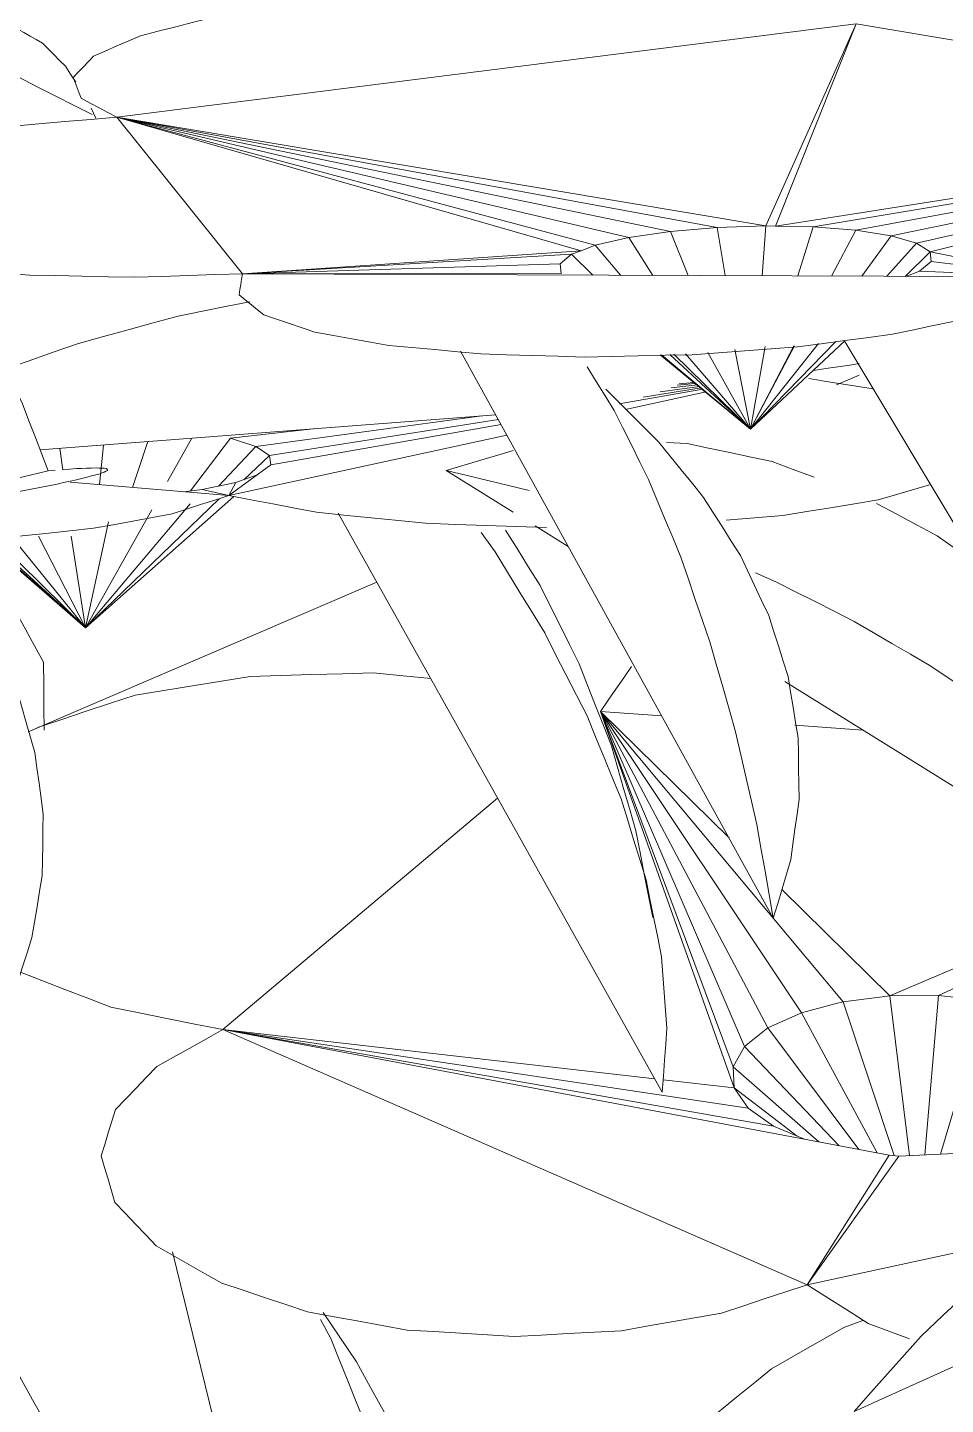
# Model space of a CAD drawing. Header units: metres. Extents: x 10.2 to 20.8, y -0.2 to 6.6.
# Drawn here: x 15.0847 to 15.1261, y 2.3464 to 2.4084 of the extents above; entities that cross this region are included whole.
import ezdxf

# ---------------------------------------------------------------- set-up
doc = ezdxf.new("R2010")
doc.units = ezdxf.units.M
doc.layers.add('Importações nas famílias', color=250, linetype='Continuous', lineweight=5)
doc.layers.add('Vegetação', color=7, linetype='Continuous', lineweight=5)

# ---------------------------------------------------------------- blocks, each defined once
blk = doc.blocks.new('Planta_pergolado_12200 - plantas pergolado_skp_Component_12-V4249-Corte 3')
at = {"layer": 'Importações nas famílias'}
for p, q in [((15.122364, 2.350145), (15.121501, 2.349831)), ((15.112599, 2.342583), (15.112037, 2.341735))]:
    blk.add_line(p, q, dxfattribs=at)
at = {"layer": 'Importações nas famílias', "flags": 128}
for points in [[(15.121501, 2.349831), (15.120686, 2.349364), (15.119871, 2.348898), (15.119056, 2.348431), (15.118241, 2.347964)], [(15.118241, 2.347964), (15.117493, 2.347356), (15.116746, 2.346747), (15.115998, 2.346138), (15.11525, 2.345529)], [(15.11525, 2.345529), (15.114588, 2.344792), (15.113925, 2.344056), (15.113262, 2.343319), (15.112599, 2.342583)]]:
    blk.add_lwpolyline(points, dxfattribs=at)
blk = doc.blocks.new('Planta_pergolado_12200 - plantas pergolado_skp_Component_17-V4250-Corte 3')
at = {"layer": 'Importações nas famílias'}
for p, q in [((15.117033, 2.362483), (15.110548, 2.377563)), ((15.110548, 2.377563), (15.118085, 2.363315)), ((15.110548, 2.377563), (15.119599, 2.363999)), ((15.116516, 2.361561), (15.110548, 2.377563)), ((15.110548, 2.377563), (15.116569, 2.360611)), ((15.113305, 2.377365), (15.110548, 2.377563)), ((15.116334, 2.371874), (15.110548, 2.377563)), ((15.121472, 2.36449), (15.110548, 2.377563)), ((15.122377, 2.376716), (15.119293, 2.376937)), ((15.093549, 2.363237), (15.105916, 2.37366)), ((15.123578, 2.364753), (15.118722, 2.369527)), ((15.123578, 2.364753), (15.134249, 2.369318)), ((15.13476, 2.369), (15.125772, 2.364771)), ((15.121096, 2.364391), (15.119599, 2.363999)), ((15.121096, 2.364391), (15.121472, 2.36449)), ((15.121472, 2.36449), (15.123578, 2.364753)), ((15.121472, 2.36449), (15.123766, 2.357563)), ((15.123578, 2.364753), (15.125772, 2.364771)), ((15.124455, 2.357563), (15.123578, 2.364753)), ((15.125147, 2.357597), (15.125772, 2.364771)), ((15.125772, 2.364771), (15.127905, 2.364543)), ((15.119599, 2.363999), (15.118085, 2.363315)), ((15.123009, 2.357688), (15.119599, 2.363999)), ((15.112991, 2.36102), (15.093549, 2.363237)), ((15.093549, 2.363237), (15.119857, 2.351747)), ((15.117188, 2.359699), (15.093549, 2.363237)), ((15.11833, 2.358886), (15.093549, 2.363237)), ((15.123549, 2.357586), (15.093549, 2.363237)), ((15.118085, 2.363315), (15.117033, 2.362483)), ((15.122179, 2.357844), (15.118085, 2.363315)), ((15.125856, 2.357632), (15.127478, 2.363104)), ((15.117033, 2.362483), (15.116516, 2.361561)), ((15.121291, 2.358011), (15.117033, 2.362483)), ((15.116516, 2.361561), (15.116569, 2.360611)), ((15.120379, 2.358183), (15.116516, 2.361561)), ((15.116569, 2.360611), (15.113369, 2.360976)), ((15.119405, 2.35844), (15.116569, 2.360611)), ((15.117188, 2.359699), (15.116569, 2.360611)), ((15.11833, 2.358886), (15.117188, 2.359699)), ((15.119731, 2.358305), (15.11833, 2.358886)), ((15.135279, 2.358096), (15.123978, 2.35754)), ((15.119857, 2.351747), (15.123549, 2.357586)), ((15.123978, 2.35754), (15.119857, 2.351747)), ((15.123978, 2.35754), (15.123549, 2.357586)), ((15.119857, 2.351747), (15.130074, 2.353967))]:
    blk.add_line(p, q, dxfattribs=at)
at = {"layer": 'Importações nas famílias', "flags": 128}
for points in [[(15.08959, 2.378298), (15.090886, 2.378509), (15.092182, 2.37872), (15.093479, 2.378931), (15.094775, 2.379142)], [(15.094775, 2.379142), (15.096159, 2.379182), (15.097542, 2.379221), (15.098926, 2.379261), (15.10031, 2.3793)], [(15.10031, 2.3793), (15.101663, 2.379165), (15.102905, 2.37904)], [(15.110548, 2.377563), (15.110896, 2.378067), (15.111244, 2.37857), (15.111592, 2.379074), (15.11194, 2.379578)], [(15.085197, 2.37684), (15.086295, 2.377205), (15.087393, 2.377569), (15.088491, 2.377934), (15.08959, 2.378298)], [(15.088507, 2.36425), (15.087468, 2.36465), (15.086429, 2.365049), (15.085389, 2.365449), (15.08443, 2.365818)], [(15.093549, 2.363237), (15.092289, 2.36349), (15.091028, 2.363743), (15.089768, 2.363997), (15.088507, 2.36425)], [(15.090578, 2.361575), (15.091321, 2.36199), (15.092064, 2.362406), (15.092807, 2.362821), (15.093549, 2.363237)], [(15.088706, 2.359635), (15.089174, 2.36012), (15.089642, 2.360605), (15.09011, 2.36109), (15.090578, 2.361575)], [(15.088061, 2.357548), (15.088222, 2.35807), (15.088384, 2.358591), (15.088545, 2.359113), (15.088706, 2.359635)], [(15.088686, 2.355458), (15.088529, 2.355981), (15.088373, 2.356503), (15.088217, 2.357026), (15.088061, 2.357548)], [(15.090538, 2.353507), (15.090075, 2.353995), (15.089612, 2.354483), (15.089149, 2.35497), (15.088686, 2.355458)], [(15.093493, 2.351827), (15.092754, 2.352247), (15.092015, 2.352667), (15.091277, 2.353087), (15.090538, 2.353507)], [(15.097347, 2.350533), (15.096384, 2.350857), (15.09542, 2.35118), (15.094456, 2.351503), (15.093493, 2.351827)], [(15.119857, 2.351747), (15.11889, 2.35143), (15.117923, 2.351112), (15.116956, 2.350794), (15.115989, 2.350477)], [(15.122605, 2.350003), (15.121918, 2.350439), (15.121231, 2.350875), (15.120544, 2.351311), (15.119857, 2.351747)], [(15.101839, 2.349714), (15.100716, 2.349918), (15.099593, 2.350123), (15.09847, 2.350328), (15.097347, 2.350533)], [(15.115989, 2.350477), (15.114864, 2.350279), (15.113739, 2.350081), (15.112614, 2.349882), (15.111489, 2.349684)], [(15.124452, 2.349314), (15.123528, 2.349658), (15.122605, 2.350003)], [(15.106663, 2.349424), (15.105457, 2.349496), (15.104251, 2.349569), (15.103045, 2.349641), (15.101839, 2.349714)], [(15.111489, 2.349684), (15.110283, 2.349619), (15.109076, 2.349554), (15.10787, 2.349489), (15.106663, 2.349424)]]:
    blk.add_lwpolyline(points, dxfattribs=at)
blk = doc.blocks.new('Planta_pergolado_12200 - plantas pergolado_skp_Component_16-V4251-Corte 3')
for name in ['Planta_pergolado_12200 - plantas pergolado_skp_Component_17-V4250-Corte 3', 'Planta_pergolado_12200 - plantas pergolado_skp_Component_12-V4249-Corte 3']:
    blk.add_blockref(name, (0, 0))
blk = doc.blocks.new('Planta_pergolado_12200 - plantas pergolado_skp_Component_17-V4279-Corte 3')
at = {"layer": 'Importações nas famílias', "flags": 128}
for points in [[(15.083875, 2.382699), (15.084272, 2.381969), (15.084669, 2.381239), (15.085067, 2.38051), (15.085464, 2.37978)], [(15.085464, 2.37978), (15.085477, 2.378744), (15.08549, 2.377707), (15.085502, 2.376724)]]:
    blk.add_lwpolyline(points, dxfattribs=at)
blk = doc.blocks.new('Planta_pergolado_12200 - plantas pergolado_skp_Component_16-V4280-Corte 3')
blk.add_blockref('Planta_pergolado_12200 - plantas pergolado_skp_Component_17-V4279-Corte 3', (0, 0))
blk = doc.blocks.new('Planta_pergolado_12200 - plantas pergolado_skp_Component_12-V4303-Corte 3')
at = {"layer": 'Importações nas famílias'}
for p, q in [((15.065356, 2.360183), (15.077836, 2.333359)), ((15.079559, 2.329655), (15.086989, 2.313686))]:
    blk.add_line(p, q, dxfattribs=at)
at = {"layer": 'Importações nas famílias', "flags": 128}
for points in [[(15.06964, 2.35939), (15.068569, 2.359589), (15.067498, 2.359787), (15.066427, 2.359985), (15.065356, 2.360183)], [(15.065356, 2.360183), (15.066152, 2.359234), (15.066948, 2.358284), (15.067744, 2.357335), (15.068541, 2.356385)], [(15.073717, 2.357799), (15.072697, 2.358197), (15.071678, 2.358595), (15.070659, 2.358992), (15.06964, 2.35939)], [(15.077491, 2.355447), (15.076548, 2.356035), (15.075604, 2.356623), (15.07466, 2.357211), (15.073717, 2.357799)], [(15.068541, 2.356385), (15.069297, 2.355394), (15.070054, 2.354404), (15.07081, 2.353413), (15.071567, 2.352422)], [(15.080874, 2.352389), (15.080029, 2.353153), (15.079183, 2.353918), (15.078337, 2.354682), (15.077491, 2.355447)], [(15.071567, 2.352422), (15.072275, 2.351401), (15.072984, 2.350381), (15.073692, 2.34936), (15.0744, 2.348339)], [(15.083787, 2.348697), (15.083059, 2.34962), (15.082331, 2.350543), (15.081603, 2.351466), (15.080874, 2.352389)], [(15.0744, 2.348339), (15.075053, 2.347299), (15.075705, 2.346259), (15.076357, 2.34522), (15.07701, 2.34418)], [(15.086161, 2.344458), (15.085568, 2.345518), (15.084974, 2.346577), (15.084381, 2.347637), (15.083787, 2.348697)], [(15.087854, 2.339999), (15.087495, 2.340943), (15.087051, 2.342114), (15.086606, 2.343286), (15.086161, 2.344458)], [(15.07701, 2.34418), (15.077599, 2.343133), (15.078188, 2.342086), (15.078777, 2.341039), (15.079366, 2.339992)], [(15.079366, 2.339992), (15.079885, 2.33895), (15.080404, 2.337907), (15.080923, 2.336865)], [(15.08359, 2.330688), (15.083942, 2.329717), (15.084305, 2.328718), (15.084668, 2.327719)], [(15.084668, 2.327719), (15.084947, 2.326758), (15.085225, 2.325797), (15.085504, 2.324837), (15.085782, 2.323876)], [(15.089368, 2.324159), (15.089417, 2.325495), (15.089457, 2.326603)], [(15.088503, 2.318846), (15.08872, 2.320174), (15.088936, 2.321503), (15.089152, 2.322831), (15.089368, 2.324159)], [(15.085782, 2.323876), (15.085973, 2.322964), (15.086164, 2.322053), (15.086354, 2.321141), (15.086545, 2.320229)], [(15.086545, 2.320229), (15.086646, 2.319377), (15.086747, 2.318525), (15.086848, 2.317672), (15.086949, 2.31682)], [(15.086989, 2.313686), (15.087368, 2.314976), (15.087746, 2.316266), (15.088125, 2.317556), (15.088503, 2.318846)], [(15.086949, 2.31682), (15.086959, 2.316036), (15.086969, 2.315253), (15.086979, 2.314469), (15.086989, 2.313686)]]:
    blk.add_lwpolyline(points, dxfattribs=at)
blk = doc.blocks.new('Planta_pergolado_12200 - plantas pergolado_skp_Component_12-V4306-Corte 3')
at = {"layer": 'Importações nas famílias'}
for p, q in [((15.091272, 2.353228), (15.094189, 2.341344)), ((15.097941, 2.350193), (15.0984, 2.34933)), ((15.102598, 2.342487), (15.102097, 2.343659))]:
    blk.add_line(p, q, dxfattribs=at)
at = {"layer": 'Importações nas famílias', "flags": 128}
for points in [[(15.099565, 2.348281), (15.098815, 2.349393), (15.098064, 2.350505)], [(15.0984, 2.34933), (15.098782, 2.34838), (15.099165, 2.34743), (15.099547, 2.346481), (15.09993, 2.345531)], [(15.102097, 2.343659), (15.101464, 2.344814), (15.100831, 2.34597), (15.100198, 2.347125), (15.099565, 2.348281)], [(15.09993, 2.345531), (15.100232, 2.344505), (15.100533, 2.343479), (15.100835, 2.342454), (15.101076, 2.341634)]]:
    blk.add_lwpolyline(points, dxfattribs=at)
blk = doc.blocks.new('Planta_pergolado_12200 - plantas pergolado_skp_Component_16-V4308-Corte 3')
for name in ['Planta_pergolado_12200 - plantas pergolado_skp_Component_12-V4303-Corte 3', 'Planta_pergolado_12200 - plantas pergolado_skp_Component_12-V4306-Corte 3']:
    blk.add_blockref(name, (0, 0))
blk = doc.blocks.new('Planta_pergolado_12200 - plantas pergolado_skp_-V4316-Corte 3')
for name in ['Planta_pergolado_12200 - plantas pergolado_skp_Component_16-V4280-Corte 3', 'Planta_pergolado_12200 - plantas pergolado_skp_Component_16-V4308-Corte 3']:
    blk.add_blockref(name, (0, 0))
blk = doc.blocks.new('Planta_pergolado_12200 - plantas pergolado_skp_-V4317-Corte 3')
for name in ['Planta_pergolado_12200 - plantas pergolado_skp_-V4316-Corte 3', 'Planta_pergolado_12200 - plantas pergolado_skp_Component_16-V4251-Corte 3']:
    blk.add_blockref(name, (0, 0))
blk = doc.blocks.new('Planta_pergolado_12200 - plantas pergolado_skp_-V4514-Corte 3')
blk.add_blockref('Planta_pergolado_12200 - plantas pergolado_skp_-V4317-Corte 3', (0, 0))
blk = doc.blocks.new('Planta_pergolado_12200 - plantas pergolado_skp_Component_12-V4788-Corte 3')
at = {"layer": 'Importações nas famílias'}
for p, q in [((15.082856, 2.403707), (15.080644, 2.407692)), ((15.087827, 2.404272), (15.087614, 2.404725))]:
    blk.add_line(p, q, dxfattribs=at)
at = {"layer": 'Importações nas famílias', "flags": 128}
for points in [[(15.081906, 2.408303), (15.08159, 2.40815), (15.081275, 2.407998), (15.08096, 2.407845), (15.080644, 2.407692)], [(15.08313, 2.4085), (15.082824, 2.408451), (15.082518, 2.408401), (15.082212, 2.408352), (15.081906, 2.408303)], [(15.084305, 2.408281), (15.084011, 2.408336), (15.083718, 2.408391), (15.083424, 2.408445), (15.08313, 2.4085)], [(15.085416, 2.407649), (15.085138, 2.407807), (15.084861, 2.407965), (15.084583, 2.408123), (15.084305, 2.408281)], [(15.080644, 2.407692), (15.081564, 2.407301), (15.082485, 2.406909), (15.083405, 2.406517), (15.084325, 2.406126)], [(15.086452, 2.406611), (15.086193, 2.406871), (15.085934, 2.40713), (15.085675, 2.40739), (15.085416, 2.407649)], [(15.086927, 2.405895), (15.08669, 2.406253), (15.086452, 2.406611)], [(15.084325, 2.406126), (15.085158, 2.405702), (15.085992, 2.405279), (15.086826, 2.404855), (15.08766, 2.404432)]]:
    blk.add_lwpolyline(points, dxfattribs=at)
blk = doc.blocks.new('Planta_pergolado_12200 - plantas pergolado_skp_Component_12-V4776-Corte 3')
at = {"layer": 'Importações nas famílias'}
blk.add_line((15.167614, 2.478803), (15.162168, 2.504515), dxfattribs=at)
at = {"layer": 'Importações nas famílias', "flags": 128}
for points in [[(15.163622, 2.504131), (15.163777, 2.50345), (15.163931, 2.502769), (15.164086, 2.502088)], [(15.168003, 2.502966), (15.167513, 2.503563), (15.167022, 2.504161)], [(15.169589, 2.500438), (15.169192, 2.50107), (15.168796, 2.501702), (15.168399, 2.502334), (15.168003, 2.502966)], [(15.164086, 2.502088), (15.164245, 2.50129), (15.164403, 2.500492), (15.164562, 2.499694), (15.16472, 2.498896)], [(15.170782, 2.497801), (15.170484, 2.49846), (15.170186, 2.49912), (15.169887, 2.499779), (15.169589, 2.500438)], [(15.16472, 2.498896), (15.164879, 2.498), (15.165038, 2.497103), (15.165197, 2.496206), (15.165356, 2.49531)], [(15.17157, 2.495083), (15.171373, 2.495763), (15.171176, 2.496442), (15.170979, 2.497122), (15.170782, 2.497801)], [(15.165356, 2.49531), (15.165511, 2.494336), (15.165666, 2.493362), (15.165821, 2.492388), (15.165977, 2.491414)], [(15.171944, 2.492316), (15.171851, 2.493008), (15.171757, 2.4937), (15.171664, 2.494391), (15.17157, 2.495083)], [(15.171899, 2.489529), (15.171911, 2.490226), (15.171922, 2.490922), (15.171933, 2.491619), (15.171944, 2.492316)], [(15.165977, 2.491414), (15.166125, 2.490385), (15.166273, 2.489356), (15.166421, 2.488328), (15.166569, 2.487299)], [(15.171436, 2.486754), (15.171552, 2.487447), (15.171668, 2.488141), (15.171784, 2.488835), (15.171899, 2.489529)], [(15.166569, 2.487299), (15.166707, 2.48624), (15.166844, 2.485181), (15.166982, 2.484121), (15.167119, 2.483062)], [(15.170561, 2.484021), (15.17078, 2.484704), (15.170999, 2.485387), (15.171218, 2.48607), (15.171436, 2.486754)], [(15.169282, 2.481361), (15.169602, 2.482026), (15.169921, 2.482691), (15.170241, 2.483356), (15.170561, 2.484021)], [(15.167119, 2.483062), (15.167243, 2.481998), (15.167367, 2.480933), (15.16749, 2.479868), (15.167614, 2.478803)], [(15.167614, 2.478803), (15.168031, 2.479443), (15.168448, 2.480082), (15.168865, 2.480721), (15.169282, 2.481361)]]:
    blk.add_lwpolyline(points, dxfattribs=at)
blk = doc.blocks.new('Planta_pergolado_12200 - plantas pergolado_skp_Component_12-V4778-Corte 3')
at = {"layer": 'Importações nas famílias'}
for p, q in [((15.199818, 2.47979), (15.185226, 2.505861)), ((15.191669, 2.504989), (15.192295, 2.504119))]:
    blk.add_line(p, q, dxfattribs=at)
at = {"layer": 'Importações nas famílias', "flags": 128}
for points in [[(15.194315, 2.5026), (15.193798, 2.503431), (15.193281, 2.504262), (15.192764, 2.505093)], [(15.192295, 2.504119), (15.192852, 2.503206), (15.19341, 2.502293), (15.193968, 2.50138), (15.194526, 2.500467)], [(15.196082, 2.499072), (15.19564, 2.499954), (15.195199, 2.500836), (15.194757, 2.501718), (15.194315, 2.5026)], [(15.194526, 2.500467), (15.195002, 2.499533), (15.195478, 2.498599), (15.195954, 2.497665), (15.19643, 2.496731)], [(15.197526, 2.495379), (15.197165, 2.496303), (15.196804, 2.497226), (15.196443, 2.498149), (15.196082, 2.499072)], [(15.19643, 2.496731), (15.196814, 2.495797), (15.197197, 2.494863), (15.197581, 2.49393), (15.197964, 2.492996)], [(15.198632, 2.491562), (15.198355, 2.492516), (15.198079, 2.49347), (15.197802, 2.494425), (15.197526, 2.495379)], [(15.197964, 2.492996), (15.198246, 2.492085), (15.198528, 2.491174), (15.19881, 2.490263), (15.199091, 2.489352)], [(15.199388, 2.487662), (15.199199, 2.488637), (15.19901, 2.489612), (15.198821, 2.490587), (15.198632, 2.491562)], [(15.199091, 2.489352), (15.199265, 2.488484), (15.199438, 2.487617), (15.199612, 2.48675), (15.199785, 2.485882)], [(15.199785, 2.485882), (15.199846, 2.485079), (15.199907, 2.484276), (15.199968, 2.483473), (15.200029, 2.48267)], [(15.200029, 2.48267), (15.199977, 2.48195), (15.199924, 2.48123), (15.199871, 2.48051), (15.199818, 2.47979)]]:
    blk.add_lwpolyline(points, dxfattribs=at)
blk = doc.blocks.new('Planta_pergolado_12200 - plantas pergolado_skp_Component_17-V4790-Corte 3')
at = {"layer": 'Importações nas famílias'}
for p, q in [((15.113234, 2.391957), (15.114997, 2.392196)), ((15.113723, 2.39213), (15.114913, 2.392266)), ((15.114, 2.392248), (15.1148, 2.392326)), ((15.114095, 2.39231), (15.114751, 2.392366)), ((15.111391, 2.391409), (15.11515, 2.392068)), ((15.115298, 2.391944), (15.111671, 2.391156)), ((15.112464, 2.391717), (15.115079, 2.392127)), ((15.095034, 2.389495), (15.105198, 2.39087)), ((15.09565, 2.389086), (15.105949, 2.390698)), ((15.0957, 2.388658), (15.106071, 2.390476)), ((15.089478, 2.387648), (15.090167, 2.389708)), ((15.091052, 2.387909), (15.092145, 2.389861)), ((15.09208, 2.387487), (15.093894, 2.389858)), ((15.106336, 2.389997), (15.093818, 2.387277)), ((15.093894, 2.389858), (15.097605, 2.390283)), ((15.093894, 2.389858), (15.095034, 2.389495)), ((15.08634, 2.388446), (15.086204, 2.389402)), ((15.087989, 2.387774), (15.088163, 2.389553)), ((15.093353, 2.387704), (15.095034, 2.389495)), ((15.094482, 2.387991), (15.09565, 2.389086)), ((15.095034, 2.389495), (15.09565, 2.389086)), ((15.09565, 2.389086), (15.0957, 2.388658)), ((15.093818, 2.387277), (15.0957, 2.388658)), ((15.086664, 2.387888), (15.093818, 2.387277)), ((15.09261, 2.387551), (15.094126, 2.387864)), ((15.094126, 2.387864), (15.093818, 2.387277)), ((15.094126, 2.387864), (15.095086, 2.388208)), ((15.08736, 2.38132), (15.094043, 2.387235)), ((15.091782, 2.387451), (15.09261, 2.387551)), ((15.093818, 2.387277), (15.09261, 2.387551)), ((15.08736, 2.38132), (15.093374, 2.387136)), ((15.08736, 2.38132), (15.092074, 2.386914)), ((15.08736, 2.38132), (15.090348, 2.386636)), ((15.088391, 2.386099), (15.08736, 2.38132)), ((15.082601, 2.385451), (15.08736, 2.38132)), ((15.08736, 2.38132), (15.082684, 2.385455)), ((15.082925, 2.385373), (15.08736, 2.38132)), ((15.083212, 2.385395), (15.08736, 2.38132)), ((15.08736, 2.38132), (15.084017, 2.385455)), ((15.08736, 2.38132), (15.085239, 2.385455)), ((15.08736, 2.38132), (15.086708, 2.385455))]:
    blk.add_line(p, q, dxfattribs=at)
at = {"layer": 'Importações nas famílias', "flags": 128}
for points in [[(15.122192, 2.393221), (15.121766, 2.393157), (15.120798, 2.393011), (15.120141, 2.392912)], [(15.119929, 2.392548), (15.120996, 2.392378), (15.122062, 2.392207), (15.122816, 2.392087)], [(15.093818, 2.387277), (15.093179, 2.387074), (15.09254, 2.386871), (15.0919, 2.386668), (15.091261, 2.386464)], [(15.097766, 2.386526), (15.096779, 2.386714), (15.095792, 2.386902), (15.094805, 2.38709), (15.093818, 2.387277)], [(15.125365, 2.387763), (15.124594, 2.387536), (15.123822, 2.38731), (15.123051, 2.387083)], [(15.123051, 2.387083), (15.121979, 2.386909), (15.120907, 2.386735), (15.119835, 2.386561), (15.118763, 2.386387)], [(15.091261, 2.386464), (15.090376, 2.3863), (15.08949, 2.386135), (15.088605, 2.38597), (15.087719, 2.385806)], [(15.102672, 2.386033), (15.101446, 2.386156), (15.100219, 2.38628), (15.098992, 2.386403), (15.097766, 2.386526)], [(15.108119, 2.385838), (15.106757, 2.385887), (15.105396, 2.385935), (15.104034, 2.385984), (15.102672, 2.386033)], [(15.118763, 2.386387), (15.117482, 2.38628), (15.116201, 2.386174)], [(15.087719, 2.385806), (15.086648, 2.385691), (15.085577, 2.385576), (15.084506, 2.385461), (15.083434, 2.385346)]]:
    blk.add_lwpolyline(points, dxfattribs=at)
blk = doc.blocks.new('Planta_pergolado_12200 - plantas pergolado_skp_Component_16-V4791-Corte 3')
for name, p in [('Planta_pergolado_12200 - plantas pergolado_skp_Component_12-V4788-Corte 3', (0, 0)), ('Planta_pergolado_12200 - plantas pergolado_skp_Component_17-V4790-Corte 3', (0, 0)), ('Planta_pergolado_12200 - plantas pergolado_skp_Component_12-V4778-Corte 3', (-0.08649, -0.119372)), ('Planta_pergolado_12200 - plantas pergolado_skp_Component_12-V4776-Corte 3', (-0.08649, -0.119372))]:
    blk.add_blockref(name, p)
blk = doc.blocks.new('Planta_pergolado_12200 - plantas pergolado_skp_Component_12-V4793-Corte 3')
at = {"layer": 'Importações nas famílias'}
for p, q in [((15.114456, 2.389621), (15.113511, 2.389672)), ((15.103601, 2.388415), (15.106622, 2.386533)), ((15.107604, 2.385921), (15.109098, 2.38499)), ((15.117533, 2.383797), (15.118444, 2.383399)), ((15.118852, 2.378913), (15.130507, 2.37165)), ((15.131496, 2.375266), (15.132161, 2.374685)), ((15.134167, 2.36937), (15.140469, 2.365443))]:
    blk.add_line(p, q, dxfattribs=at)
at = {"layer": 'Importações nas famílias', "flags": 128}
for points in [[(15.106622, 2.389302), (15.106172, 2.38917), (15.105315, 2.388918), (15.104458, 2.388667), (15.103601, 2.388415)], [(15.118282, 2.38881), (15.117325, 2.389013), (15.116369, 2.389215), (15.115412, 2.389418), (15.114456, 2.389621)], [(15.120172, 2.388111), (15.119227, 2.388461), (15.118282, 2.38881)], [(15.103601, 2.388415), (15.104536, 2.38819), (15.10547, 2.387964), (15.106404, 2.387738), (15.107338, 2.387513)], [(15.125711, 2.385461), (15.124799, 2.385949), (15.123887, 2.386437), (15.122975, 2.386925)], [(15.127426, 2.384232), (15.126569, 2.384847), (15.125711, 2.385461)], [(15.118444, 2.383399), (15.119326, 2.382952), (15.120208, 2.382505), (15.12109, 2.382057), (15.121973, 2.38161)], [(15.121973, 2.38161), (15.122817, 2.381118), (15.123661, 2.380627), (15.124505, 2.380135), (15.125349, 2.379643)], [(15.125349, 2.379643), (15.126146, 2.379113), (15.126942, 2.378582), (15.127739, 2.378052), (15.128535, 2.377521)], [(15.128535, 2.377521), (15.129275, 2.376957), (15.130015, 2.376394), (15.130756, 2.37583), (15.131496, 2.375266)], [(15.140469, 2.365443), (15.140146, 2.366429), (15.139823, 2.367416), (15.139499, 2.368403), (15.139176, 2.36939)], [(15.137661, 2.369213), (15.138185, 2.368589), (15.13871, 2.367965)], [(15.13871, 2.367965), (15.13915, 2.367334), (15.13959, 2.366704), (15.140029, 2.366073), (15.140469, 2.365443)]]:
    blk.add_lwpolyline(points, dxfattribs=at)
blk = doc.blocks.new('Planta_pergolado_12200 - plantas pergolado_skp_Component_16-V4796-Corte 3')
blk.add_blockref('Planta_pergolado_12200 - plantas pergolado_skp_Component_12-V4793-Corte 3', (0, 0))
blk = doc.blocks.new('Planta_pergolado_12200 - plantas pergolado_skp_Component_12-V4819-Corte 3')
at = {"layer": 'Importações nas famílias'}
blk.add_line((15.118328, 2.36826), (15.104248, 2.393781), dxfattribs=at)
at = {"layer": 'Importações nas famílias', "flags": 128}
for points in [[(15.109953, 2.393079), (15.110356, 2.392423), (15.110759, 2.391766), (15.111162, 2.391109)], [(15.113163, 2.389697), (15.11257, 2.390289), (15.111976, 2.390881), (15.111383, 2.391473), (15.11079, 2.392065)], [(15.111162, 2.391109), (15.111549, 2.390334), (15.111936, 2.38956), (15.112323, 2.388785), (15.11271, 2.38801)], [(15.115191, 2.387192), (15.114684, 2.387819), (15.114177, 2.388445), (15.11367, 2.389071), (15.113163, 2.389697)], [(15.11271, 2.38801), (15.113072, 2.387135), (15.113434, 2.38626), (15.113796, 2.385386), (15.114158, 2.384511)], [(15.116849, 2.384578), (15.116434, 2.385232), (15.11602, 2.385885), (15.115605, 2.386539), (15.115191, 2.387192)], [(15.114158, 2.384511), (15.114487, 2.383557), (15.114815, 2.382603), (15.115144, 2.381649), (15.115473, 2.380695)], [(15.11812, 2.381883), (15.117802, 2.382557), (15.117484, 2.38323), (15.117167, 2.383904), (15.116849, 2.384578)], [(15.118989, 2.379137), (15.118772, 2.379824), (15.118555, 2.38051), (15.118337, 2.381197), (15.11812, 2.381883)], [(15.115473, 2.380695), (15.115761, 2.379684), (15.116048, 2.378672), (15.116336, 2.377661), (15.116624, 2.37665)], [(15.119448, 2.376372), (15.119333, 2.377063), (15.119218, 2.377755), (15.119104, 2.378446), (15.118989, 2.379137)], [(15.116624, 2.37665), (15.116863, 2.375606), (15.117103, 2.374562), (15.117343, 2.373517), (15.117583, 2.372473)], [(15.11949, 2.373617), (15.119479, 2.374305), (15.119469, 2.374994), (15.119458, 2.375683), (15.119448, 2.376372)], [(15.119115, 2.370903), (15.119209, 2.371581), (15.119302, 2.37226), (15.119396, 2.372938), (15.11949, 2.373617)], [(15.117583, 2.372473), (15.117769, 2.37142), (15.117955, 2.370366), (15.118142, 2.369313), (15.118328, 2.36826)], [(15.118328, 2.36826), (15.118525, 2.368921), (15.118722, 2.369581), (15.118918, 2.370242), (15.119115, 2.370903)]]:
    blk.add_lwpolyline(points, dxfattribs=at)
blk = doc.blocks.new('Planta_pergolado_12200 - plantas pergolado_skp_Component_12-V4820-Corte 3')
at = {"layer": 'Importações nas famílias'}
for p in [(15.074812, 2.385782), (15.085998, 2.388422)]:
    blk.add_line(p, (15.085679, 2.388398), dxfattribs=at)
at = {"layer": 'Importações nas famílias', "flags": 128}
for points in [[(15.078662, 2.398021), (15.078413, 2.397877), (15.078164, 2.397733), (15.077915, 2.397589), (15.077666, 2.397445)], [(15.080911, 2.397224), (15.080621, 2.397405), (15.080331, 2.397585), (15.080042, 2.397766)], [(15.077666, 2.397445), (15.077446, 2.397141), (15.077227, 2.396838), (15.077007, 2.396534), (15.076787, 2.396231)], [(15.082111, 2.395869), (15.081811, 2.396207), (15.081511, 2.396546), (15.081211, 2.396885), (15.080911, 2.397224)], [(15.076787, 2.396231), (15.076602, 2.395775), (15.076417, 2.39532), (15.076232, 2.394864), (15.076047, 2.394409)], [(15.083325, 2.393913), (15.083021, 2.394402), (15.082718, 2.394891), (15.082414, 2.39538), (15.082111, 2.395869)], [(15.076047, 2.394409), (15.075901, 2.393812), (15.075755, 2.393214), (15.075609, 2.392617), (15.075463, 2.39202)], [(15.084523, 2.391403), (15.084224, 2.392031), (15.083924, 2.392658), (15.083624, 2.393286), (15.083325, 2.393913)], [(15.075463, 2.39202), (15.075359, 2.391296), (15.075255, 2.390571), (15.075151, 2.389847), (15.075048, 2.389122)], [(15.085679, 2.388398), (15.08539, 2.38915), (15.085101, 2.389901), (15.084812, 2.390652), (15.084523, 2.391403)], [(15.075048, 2.389122), (15.074989, 2.388287), (15.07493, 2.387452), (15.074871, 2.386617), (15.074812, 2.385782)], [(15.086958, 2.388493), (15.086638, 2.388469), (15.086318, 2.388446)], [(15.087839, 2.388527), (15.087619, 2.388518), (15.087398, 2.38851), (15.087178, 2.388501), (15.086958, 2.388493)], [(15.088311, 2.3885), (15.088193, 2.388507), (15.088075, 2.388513), (15.087957, 2.38852), (15.087839, 2.388527)], [(15.08837, 2.388413), (15.088355, 2.388434), (15.08834, 2.388456), (15.088326, 2.388478), (15.088311, 2.3885)], [(15.08608, 2.3878), (15.086372, 2.387865), (15.086664, 2.38793), (15.086956, 2.387995), (15.087248, 2.388061)], [(15.087248, 2.388061), (15.087439, 2.388112), (15.087631, 2.388163), (15.087822, 2.388214), (15.088014, 2.388266)], [(15.088014, 2.388266), (15.088103, 2.388302), (15.088192, 2.388339), (15.088281, 2.388376), (15.08837, 2.388413)], [(15.082594, 2.387123), (15.083076, 2.387214), (15.083558, 2.387305), (15.08404, 2.387396), (15.084523, 2.387486)], [(15.084523, 2.387486), (15.084912, 2.387565), (15.085301, 2.387643), (15.08569, 2.387721), (15.08608, 2.3878)], [(15.077711, 2.386266), (15.078362, 2.386379), (15.079013, 2.386491), (15.079664, 2.386603), (15.080315, 2.386715)], [(15.080315, 2.386715), (15.080885, 2.386817), (15.081454, 2.386919), (15.082024, 2.387021), (15.082594, 2.387123)], [(15.074812, 2.385782), (15.075536, 2.385903), (15.076261, 2.386024), (15.076986, 2.386145), (15.077711, 2.386266)]]:
    blk.add_lwpolyline(points, dxfattribs=at)
blk = doc.blocks.new('Planta_pergolado_12200 - plantas pergolado_skp_Component_12-V4821-Corte 3')
at = {"layer": 'Importações nas famílias'}
for p, q in [((15.128952, 2.395621), (15.129636, 2.394801)), ((15.132685, 2.375627), (15.121542, 2.394211))]:
    blk.add_line(p, q, dxfattribs=at)
at = {"layer": 'Importações nas famílias', "flags": 128}
for points in [[(15.129636, 2.394801), (15.130222, 2.393932), (15.130809, 2.393062), (15.131395, 2.392193), (15.131981, 2.391323)], [(15.131981, 2.391323), (15.132455, 2.390425), (15.132929, 2.389526), (15.133403, 2.388627), (15.133877, 2.387728)], [(15.133877, 2.387728), (15.134228, 2.386822), (15.134579, 2.385915), (15.13493, 2.385008), (15.135281, 2.384101)], [(15.135281, 2.384101), (15.1355, 2.383207), (15.13572, 2.382314), (15.135939, 2.38142), (15.136158, 2.380526)], [(15.136158, 2.380526), (15.136241, 2.379667), (15.136324, 2.378807), (15.136407, 2.377947), (15.13649, 2.377088)], [(15.13649, 2.377088), (15.136434, 2.376283), (15.136379, 2.375477), (15.136323, 2.374672), (15.136267, 2.373867)], [(15.136267, 2.373867), (15.136075, 2.373135), (15.135882, 2.372403)]]:
    blk.add_lwpolyline(points, dxfattribs=at)
blk = doc.blocks.new('Planta_pergolado_12200 - plantas pergolado_skp_Component_17-V4822-Corte 3')
at = {"layer": 'Importações nas famílias'}
for p, q in [((15.122056, 2.408522), (15.088769, 2.404313)), ((15.117997, 2.399424), (15.122056, 2.408522)), ((15.122056, 2.408522), (15.118425, 2.399415)), ((15.148284, 2.404077), (15.122056, 2.408522)), ((15.113697, 2.399175), (15.088769, 2.404313)), ((15.088769, 2.404313), (15.115803, 2.399353)), ((15.111821, 2.3989), (15.088769, 2.404313)), ((15.110304, 2.398547), (15.088769, 2.404313)), ((15.109671, 2.398304), (15.088769, 2.404313)), ((15.088769, 2.404313), (15.117997, 2.399424)), ((15.094424, 2.397267), (15.088769, 2.404313)), ((15.118425, 2.399415), (15.148284, 2.404077)), ((15.120127, 2.399381), (15.148284, 2.404077)), ((15.12205, 2.399229), (15.148284, 2.404077)), ((15.123634, 2.398976), (15.148284, 2.404077)), ((15.124772, 2.398641), (15.148284, 2.404077)), ((15.125385, 2.398246), (15.148284, 2.404077)), ((15.111821, 2.3989), (15.113697, 2.399175)), ((15.113697, 2.399175), (15.115803, 2.399353)), ((15.114501, 2.397187), (15.113697, 2.399175)), ((15.115803, 2.399353), (15.117997, 2.399424)), ((15.116161, 2.397181), (15.115803, 2.399353)), ((15.117825, 2.397174), (15.117997, 2.399424)), ((15.117997, 2.399424), (15.118425, 2.399415)), ((15.118425, 2.399415), (15.120127, 2.399381)), ((15.119439, 2.397168), (15.120127, 2.399381)), ((15.120127, 2.399381), (15.12205, 2.399229)), ((15.120953, 2.397162), (15.12205, 2.399229)), ((15.12205, 2.399229), (15.123634, 2.398976)), ((15.122309, 2.397157), (15.123634, 2.398976)), ((15.123634, 2.398976), (15.124772, 2.398641)), ((15.109671, 2.398304), (15.110304, 2.398547)), ((15.110304, 2.398547), (15.111821, 2.3989)), ((15.111443, 2.3972), (15.110304, 2.398547)), ((15.112904, 2.397194), (15.111821, 2.3989)), ((15.123441, 2.397152), (15.124772, 2.398641)), ((15.124772, 2.398641), (15.125385, 2.398246)), ((15.094424, 2.397267), (15.109671, 2.398304)), ((15.094424, 2.397267), (15.109248, 2.398142)), ((15.108725, 2.397711), (15.109248, 2.398142)), ((15.109248, 2.398142), (15.109671, 2.398304)), ((15.109248, 2.398142), (15.110207, 2.397204)), ((15.124271, 2.397149), (15.125385, 2.398246)), ((15.124909, 2.397388), (15.125432, 2.397819)), ((15.131206, 2.397121), (15.125385, 2.398246)), ((15.125432, 2.397819), (15.125385, 2.398246)), ((15.125432, 2.397819), (15.131206, 2.397121)), ((15.094424, 2.397267), (15.108725, 2.397711)), ((15.094424, 2.397267), (15.108772, 2.397283)), ((15.094424, 2.397267), (15.131206, 2.397121)), ((15.108772, 2.397283), (15.108725, 2.397711)), ((15.124288, 2.397149), (15.124909, 2.397388)), ((15.124909, 2.397388), (15.131206, 2.397121)), ((15.117296, 2.390273), (15.121553, 2.394251)), ((15.117296, 2.390273), (15.121148, 2.394214)), ((15.117296, 2.390273), (15.120357, 2.394133)), ((15.117296, 2.390273), (15.119288, 2.394024)), ((15.119245, 2.39402), (15.117296, 2.390273)), ((15.113234, 2.393614), (15.117296, 2.390273)), ((15.113297, 2.393617), (15.117296, 2.390273)), ((15.117296, 2.390273), (15.11367, 2.393635)), ((15.113849, 2.393643), (15.117296, 2.390273)), ((15.114373, 2.393668), (15.117296, 2.390273)), ((15.117296, 2.390273), (15.115382, 2.393716)), ((15.117296, 2.390273), (15.116599, 2.393854)), ((15.117296, 2.390273), (15.117962, 2.39399))]:
    blk.add_line(p, q, dxfattribs=at)
at = {"layer": 'Importações nas famílias', "flags": 128}
for points in [[(15.089832, 2.40798), (15.090627, 2.408183), (15.091421, 2.408385), (15.092215, 2.408587), (15.093009, 2.40879)], [(15.087717, 2.407065), (15.088246, 2.407294), (15.088775, 2.407523), (15.089304, 2.407752), (15.089832, 2.40798)], [(15.086808, 2.406105), (15.087035, 2.406345), (15.087263, 2.406585), (15.08749, 2.406825), (15.087717, 2.407065)], [(15.087167, 2.405166), (15.087077, 2.405401), (15.086987, 2.405635), (15.086898, 2.40587), (15.086808, 2.406105)], [(15.088769, 2.404313), (15.088368, 2.404526), (15.087968, 2.404739), (15.087567, 2.404953), (15.087167, 2.405166)], [(15.084098, 2.403916), (15.085265, 2.404015), (15.086433, 2.404114), (15.087601, 2.404213), (15.088769, 2.404313)], [(15.084835, 2.397205), (15.083769, 2.397289), (15.082703, 2.397374), (15.081637, 2.397459), (15.080571, 2.397543)], [(15.08956, 2.39711), (15.088379, 2.397134), (15.087198, 2.397158), (15.086016, 2.397181), (15.084835, 2.397205)], [(15.094424, 2.397267), (15.093208, 2.397228), (15.091992, 2.397189), (15.090776, 2.39715), (15.08956, 2.39711)], [(15.094273, 2.396312), (15.094311, 2.396551), (15.094348, 2.396789), (15.094386, 2.397028), (15.094424, 2.397267)], [(15.095386, 2.395417), (15.095108, 2.395641), (15.09483, 2.395864), (15.094551, 2.396088), (15.094273, 2.396312)], [(15.097687, 2.394643), (15.097112, 2.394837), (15.096537, 2.39503), (15.095961, 2.395223), (15.095386, 2.395417)], [(15.127241, 2.395291), (15.126355, 2.395103), (15.125469, 2.394916), (15.124582, 2.394728), (15.123696, 2.39454)], [(15.101019, 2.394043), (15.100186, 2.394193), (15.099353, 2.394343), (15.09852, 2.394493), (15.097687, 2.394643)], [(15.105154, 2.393658), (15.104121, 2.393754), (15.103087, 2.393851), (15.102053, 2.393947), (15.101019, 2.394043)], [(15.123696, 2.39454), (15.122625, 2.394398), (15.121553, 2.394255), (15.120482, 2.394113), (15.11941, 2.39397)], [(15.109812, 2.393514), (15.108648, 2.39355), (15.107483, 2.393586), (15.106319, 2.393622), (15.105154, 2.393658)], [(15.114675, 2.39362), (15.113459, 2.393594), (15.112243, 2.393567), (15.111028, 2.39354), (15.109812, 2.393514)], [(15.11941, 2.39397), (15.118226, 2.393883), (15.117042, 2.393795), (15.115858, 2.393708), (15.114675, 2.39362)]]:
    blk.add_lwpolyline(points, dxfattribs=at)
blk = doc.blocks.new('Planta_pergolado_12200 - plantas pergolado_skp_Component_16-V4823-Corte 3')
for name in ['Planta_pergolado_12200 - plantas pergolado_skp_Component_17-V4822-Corte 3', 'Planta_pergolado_12200 - plantas pergolado_skp_Component_12-V4820-Corte 3', 'Planta_pergolado_12200 - plantas pergolado_skp_Component_12-V4821-Corte 3', 'Planta_pergolado_12200 - plantas pergolado_skp_Component_12-V4819-Corte 3']:
    blk.add_blockref(name, (0, 0))
blk = doc.blocks.new('Planta_pergolado_12200 - plantas pergolado_skp_Component_12-V4848-Corte 3')
at = {"layer": 'Importações nas famílias'}
for p, q in [((15.086999, 2.419249), (15.08618, 2.418999)), ((15.086255, 2.419044), (15.087277, 2.419008)), ((15.0967, 2.415176), (15.100228, 2.41608)), ((15.074203, 2.409408), (15.096158, 2.415037)), ((15.060632, 2.405928), (15.069521, 2.408207))]:
    blk.add_line(p, q, dxfattribs=at)
at = {"layer": 'Importações nas famílias', "flags": 128}
for points in [[(15.093733, 2.420199), (15.092951, 2.420144), (15.092168, 2.420089), (15.091386, 2.420033), (15.090604, 2.419978)], [(15.096314, 2.419907), (15.095668, 2.41998), (15.095023, 2.420053), (15.094378, 2.420126), (15.093733, 2.420199)], [(15.090604, 2.419978), (15.089702, 2.419796), (15.088801, 2.419613), (15.0879, 2.419431), (15.086999, 2.419249)], [(15.098284, 2.419109), (15.097792, 2.419308), (15.097299, 2.419508), (15.096806, 2.419708), (15.096314, 2.419907)], [(15.075631, 2.418176), (15.076546, 2.41835), (15.077462, 2.418524), (15.078377, 2.418699), (15.079293, 2.418873)], [(15.079293, 2.418873), (15.080267, 2.418943), (15.081241, 2.419012), (15.082215, 2.419082), (15.083189, 2.419152)], [(15.087277, 2.419008), (15.088336, 2.418866), (15.089394, 2.418725), (15.090453, 2.418584), (15.091511, 2.418443)], [(15.099599, 2.417823), (15.099271, 2.418145), (15.098942, 2.418466), (15.098613, 2.418787), (15.098284, 2.419109)], [(15.091511, 2.418443), (15.092594, 2.418198), (15.093678, 2.417953), (15.094761, 2.417708), (15.095844, 2.417463)], [(15.072245, 2.417066), (15.073091, 2.417344), (15.073938, 2.417621), (15.074784, 2.417898), (15.075631, 2.418176)], [(15.100071, 2.416516), (15.099914, 2.416952), (15.099757, 2.417387), (15.099599, 2.417823)], [(15.069171, 2.415558), (15.06994, 2.415935), (15.070708, 2.416312), (15.071476, 2.416689), (15.072245, 2.417066)], [(15.095844, 2.417463), (15.09694, 2.417117), (15.098036, 2.416772), (15.099132, 2.416426), (15.100228, 2.41608)], [(15.067808, 2.414612), (15.06849, 2.415085), (15.069171, 2.415558)], [(15.062152, 2.408825), (15.062638, 2.409472), (15.063124, 2.410119)], [(15.060632, 2.405928), (15.061012, 2.406652), (15.061392, 2.407377), (15.061772, 2.408101), (15.062152, 2.408825)]]:
    blk.add_lwpolyline(points, dxfattribs=at)
blk = doc.blocks.new('Planta_pergolado_12200 - plantas pergolado_skp_Component_12-V4850-Corte 3')
at = {"layer": 'Importações nas famílias'}
for p, q in [((15.085319, 2.389333), (15.105827, 2.390919)), ((15.073577, 2.388425), (15.074685, 2.388979)), ((15.073577, 2.388425), (15.075043, 2.388539))]:
    blk.add_line(p, q, dxfattribs=at)
at = {"layer": 'Importações nas famílias', "flags": 128}
for points in [[(15.091531, 2.395362), (15.092633, 2.395582), (15.093736, 2.395801), (15.094757, 2.396005)], [(15.087039, 2.394126), (15.088162, 2.394435), (15.089285, 2.394744), (15.090408, 2.395053), (15.091531, 2.395362)], [(15.083731, 2.39297), (15.084777, 2.393336), (15.085908, 2.393731), (15.087039, 2.394126)], [(15.075482, 2.392237), (15.075412, 2.392146), (15.074899, 2.391478)], [(15.074899, 2.391478), (15.074568, 2.390715), (15.074238, 2.389952), (15.073907, 2.389188), (15.073577, 2.388425)]]:
    blk.add_lwpolyline(points, dxfattribs=at)
blk = doc.blocks.new('Planta_pergolado_12200 - plantas pergolado_skp_Component_16-V4855-Corte 3')
for name in ['Planta_pergolado_12200 - plantas pergolado_skp_Component_12-V4848-Corte 3', 'Planta_pergolado_12200 - plantas pergolado_skp_Component_12-V4850-Corte 3']:
    blk.add_blockref(name, (0, 0))
blk = doc.blocks.new('Planta_pergolado_12200 - plantas pergolado_skp_Component_17-V4862-Corte 3')
at = {"layer": 'Importações nas famílias'}
blk.add_line((15.1558, 2.361365), (15.121972, 2.34605), dxfattribs=at)
at = {"layer": 'Importações nas famílias', "flags": 128}
for points in [[(15.124979, 2.349439), (15.125967, 2.35036), (15.126956, 2.35128), (15.127945, 2.3522), (15.128933, 2.35312)], [(15.121972, 2.34605), (15.122724, 2.346897), (15.123475, 2.347745), (15.124227, 2.348592), (15.124979, 2.349439)]]:
    blk.add_lwpolyline(points, dxfattribs=at)
blk = doc.blocks.new('Planta_pergolado_12200 - plantas pergolado_skp_Component_16-V4863-Corte 3')
blk.add_blockref('Planta_pergolado_12200 - plantas pergolado_skp_Component_17-V4862-Corte 3', (0, 0))
blk = doc.blocks.new('Planta_pergolado_12200 - plantas pergolado_skp_-V4876-Corte 3')
at = {"layer": 'Importações nas famílias'}
for p, q in [((15.121178, 2.392259), (15.122192, 2.392695)), ((15.084777, 2.376641), (15.100477, 2.383377))]:
    blk.add_line(p, q, dxfattribs=at)
for name in ['Planta_pergolado_12200 - plantas pergolado_skp_Component_16-V4855-Corte 3', 'Planta_pergolado_12200 - plantas pergolado_skp_Component_16-V4863-Corte 3']:
    blk.add_blockref(name, (0, 0))
blk = doc.blocks.new('Planta_pergolado_12200 - plantas pergolado_skp_-V4877-Corte 3')
for name in ['Planta_pergolado_12200 - plantas pergolado_skp_-V4876-Corte 3', 'Planta_pergolado_12200 - plantas pergolado_skp_Component_16-V4823-Corte 3', 'Planta_pergolado_12200 - plantas pergolado_skp_Component_16-V4791-Corte 3', 'Planta_pergolado_12200 - plantas pergolado_skp_Component_16-V4796-Corte 3']:
    blk.add_blockref(name, (0, 0))
blk = doc.blocks.new('Planta_pergolado_12200 - plantas pergolado_skp_-V5113-Corte 3')
blk.add_blockref('Planta_pergolado_12200 - plantas pergolado_skp_-V4877-Corte 3', (0, 0))
blk = doc.blocks.new('Planta_pergolado_12200 - Planta_pergolado_12200-V5114-Corte 3')
for name in ['Planta_pergolado_12200 - plantas pergolado_skp_-V4514-Corte 3', 'Planta_pergolado_12200 - plantas pergolado_skp_-V5113-Corte 3']:
    blk.add_blockref(name, (0, 0))

msp = doc.modelspace()

# ---------------------------------------------------------------- block references
at = {"layer": 'Vegetação', "color": 250}
msp.add_blockref('Planta_pergolado_12200 - Planta_pergolado_12200-V5114-Corte 3', (0, 0), dxfattribs=at)

doc.saveas('drawing.dxf')
